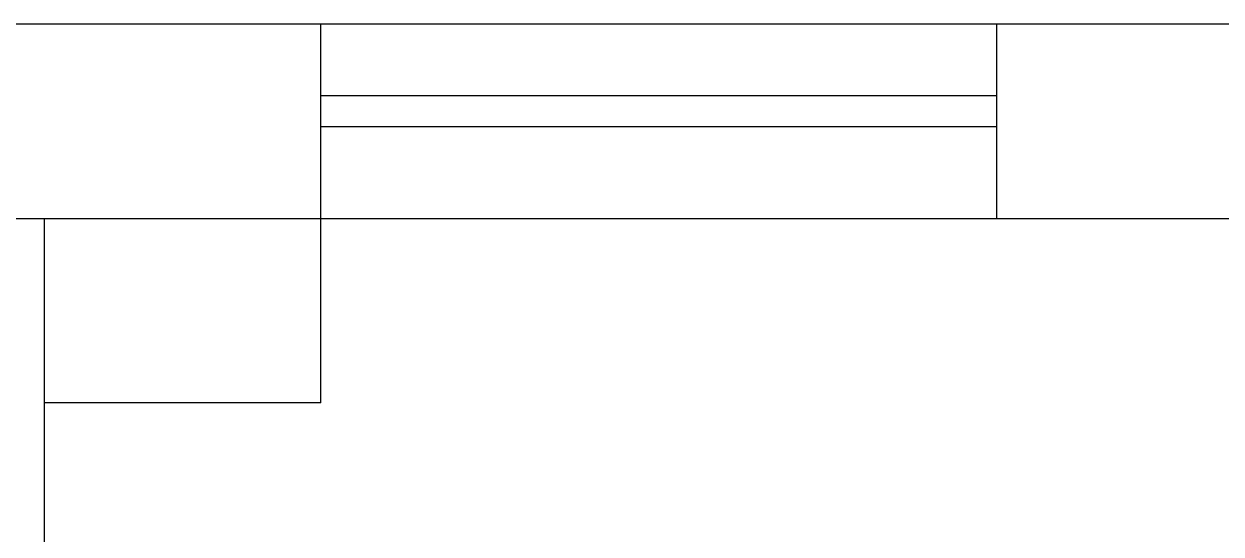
# Model space of a CAD drawing. Header units: millimetres. Extents: x 14 to 406, y 10 to 287.
# Drawn here: x 327.392 to 332.34, y 142.093 to 144.202 of the extents above; entities that cross this region are included whole.
import ezdxf

# ---------------------------------------------------------------- set-up
doc = ezdxf.new("R2010")
doc.units = ezdxf.units.MM
doc.layers.get('0').update_dxf_attribs({"linetype": 'CONTINUOUS'})

msp = doc.modelspace()

# ---------------------------------------------------------------- linework, layer by layer
at = {"color": 0}
for p, q in [((309.696, 144.202), (332.048, 144.202)), ((327.308, 144.202), (327.561, 144.202)), ((327.561, 144.202), (328.409, 144.202)), ((328.62, 143.397), (328.62, 144.202)), ((328.62, 143.397), (328.62, 144.202)), ((331.032, 144.202), (332.048, 144.202)), ((331.414, 143.397), (331.414, 144.202)), ((332.048, 144.202), (334.843, 144.202)), ((328.62, 143.906), (331.414, 143.906)), ((328.62, 143.778), (331.414, 143.778)), ((326.756, 143.397), (327.561, 143.397)), ((327.477, 130.993), (327.477, 143.397)), ((327.561, 143.397), (328.409, 143.397)), ((328.409, 143.397), (334.843, 143.397)), ((328.62, 142.635), (328.62, 143.397)), ((328.62, 142.635), (327.477, 142.635))]:
    msp.add_line(p, q, dxfattribs=at)

doc.saveas('drawing.dxf')
